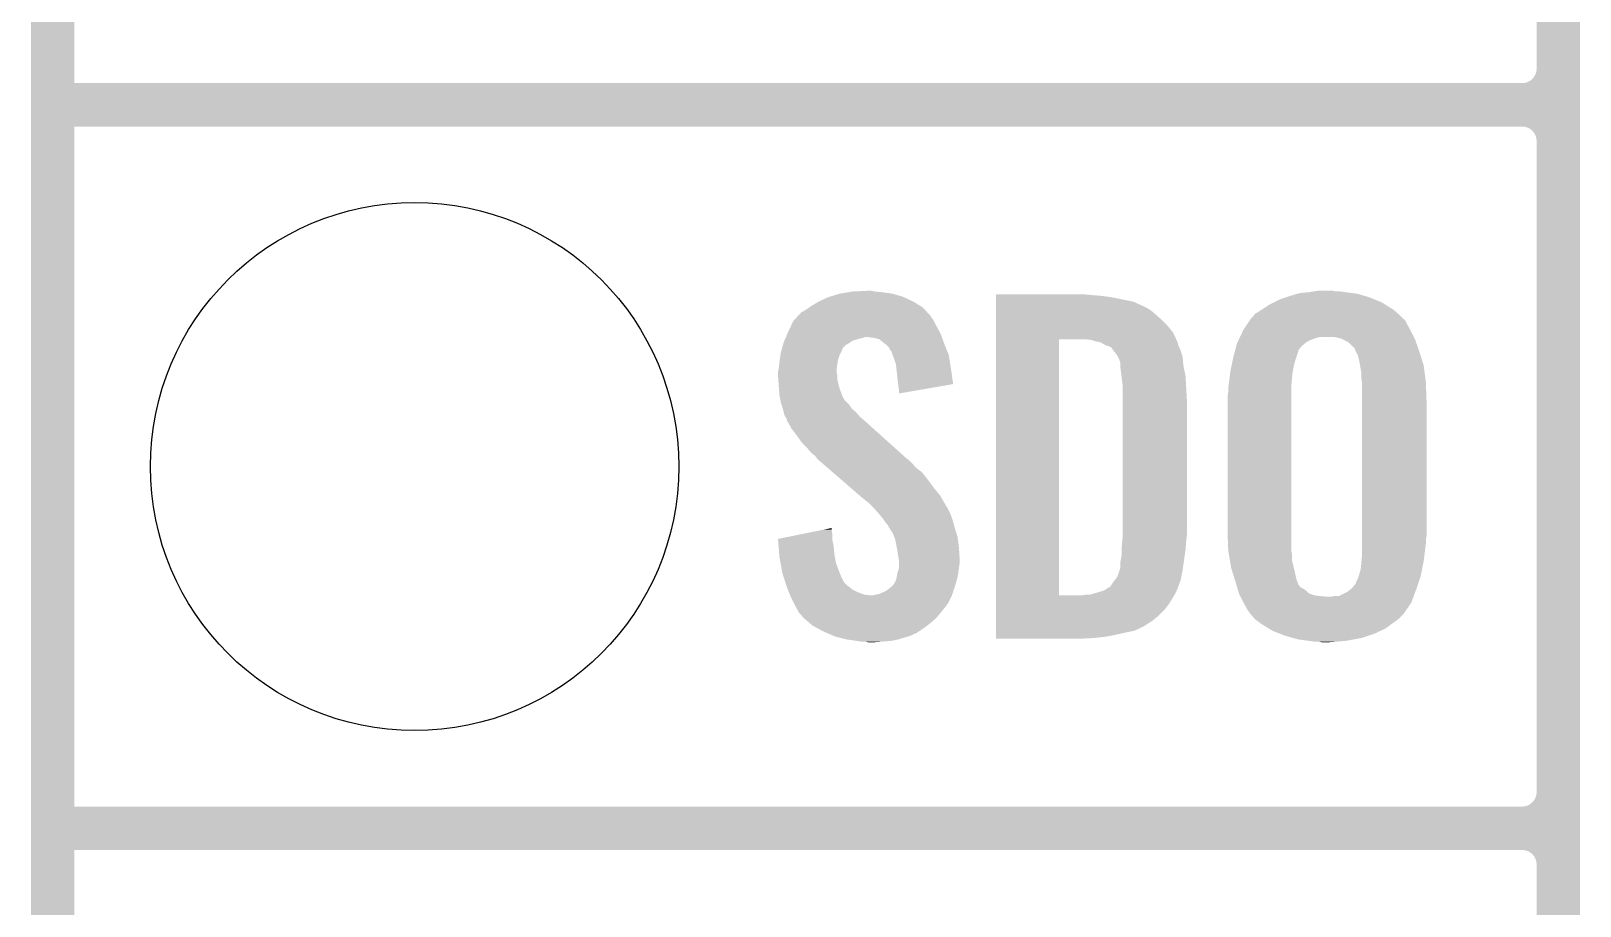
# Model space of a CAD drawing. Extents: x -1.3 to 24.2, y -3.9 to 39.2.
# Drawn here: x -1.35 to 4.09, y 6.08 to 9.15 of the extents above; entities that cross this region are included whole.
import ezdxf

# ---------------------------------------------------------------- set-up
doc = ezdxf.new("R2010")
doc.units = 0
doc.layers.get('0').update_dxf_attribs({"linetype": 'CONTINUOUS'})
for name, color, linetype in [('6DOF_IMU_14_CLICK_V100_GKO', 5, 'CONTINUOUS'), ('6DOF_IMU_14_CLICK_V100_GTO', 14, 'CONTINUOUS'), ('6DOF_IMU_14_CLICK_V100_GTS', 12, 'CONTINUOUS')]:
    doc.layers.add(name, color=color, linetype=linetype)

# ---------------------------------------------------------------- blocks, each defined once
blk = doc.blocks.new('ROUND_24')
blk.add_circle((0, 0), 0.9271)

msp = doc.modelspace()

# ---------------------------------------------------------------- linework, layer by layer
at = {"layer": '6DOF_IMU_14_CLICK_V100_GKO', "const_width": 0.1524}
msp.add_lwpolyline([(-1.27, -3.81), (-1.27, 22.733)], dxfattribs=at)
at = {"layer": '6DOF_IMU_14_CLICK_V100_GTO', "const_width": 0.1524}
for points in [[(4.0132, -0.5588), (4.0132, 18.3388)], [(4.0132, 9.017), (4.0132, 11.303)], [(-1.27, 8.89), (3.8862, 8.89)], [(-1.27, 8.89), (3.8862, 8.89)], [(4.0132, 6.477), (4.0132, 8.763)], [(-1.27, 6.35), (3.8862, 6.35)], [(-1.27, 6.35), (3.8862, 6.35)], [(4.0132, 3.937), (4.0132, 6.223)]]:
    msp.add_lwpolyline(points, dxfattribs=at)
for points in [[(3.8862, 8.89, 0.4142136), (4.0132, 9.017)], [(4.0132, 8.763, 0.4142136), (3.8862, 8.89)], [(4.0132, 8.763, 0.4142136), (3.8862, 8.89)], [(3.8862, 6.35, 0.4142136), (4.0132, 6.477)], [(4.0132, 6.223, 0.4142136), (3.8862, 6.35)], [(4.0132, 6.223, 0.4142136), (3.8862, 6.35)]]:
    msp.add_lwpolyline(points, format="xyb", dxfattribs=at)
at = {"layer": '6DOF_IMU_14_CLICK_V100_GTO'}
for points in [[(1.417322, 8.19912), (1.450342, 8.214362), (1.75006, 8.19912), (1.7174, 8.214362)], [(1.450342, 8.214362), (1.458464, 8.2169), (1.7174, 8.214362), (1.71196, 8.2169)], [(1.458464, 8.2169), (1.49098, 8.22706), (1.71196, 8.2169), (1.676402, 8.22706)], [(1.49098, 8.22706), (1.52146, 8.23214), (1.676402, 8.22706), (1.64084, 8.23214)], [(1.52146, 8.23214), (1.536702, 8.23468), (1.64084, 8.23214), (1.615438, 8.23468)], [(1.536702, 8.23468), (1.59004, 8.23722), (1.615438, 8.23468), (1.602742, 8.23722)], [(2.039642, 8.22198), (2.039644, 8.22452), (2.37744, 8.22198), (2.3495, 8.22452)], [(2.039642, 8.21944), (2.039642, 8.22198), (2.41046, 8.21944), (2.37744, 8.22198)], [(2.039642, 8.21436), (2.039642, 8.21944), (2.446018, 8.21436), (2.41046, 8.21944)], [(2.039642, 8.199118), (2.039642, 8.21436), (2.522222, 8.199118), (2.446018, 8.21436)], [(3.035302, 8.20674), (3.058164, 8.21436), (3.368766, 8.20674), (3.350262, 8.21436)], [(3.058164, 8.21436), (3.08102, 8.221978), (3.350262, 8.21436), (3.324362, 8.221978)], [(3.08102, 8.221978), (3.09965, 8.22706), (3.324362, 8.221978), (3.307082, 8.22706)], [(3.09965, 8.22706), (3.108962, 8.2296), (3.307082, 8.22706), (3.286762, 8.2296)], [(3.108962, 8.2296), (3.1369, 8.23214), (3.286762, 8.2296), (3.26644, 8.23214)], [(3.1369, 8.23214), (3.15341, 8.23468), (3.26644, 8.23214), (3.24866, 8.23468)], [(3.15341, 8.23468), (3.169922, 8.23722), (3.233422, 8.23468), (3.223262, 8.23722)], [(1.344716, 8.148316), (1.356364, 8.161022), (1.811022, 8.148316), (1.799376, 8.161022)], [(1.356364, 8.161022), (1.361438, 8.16356), (1.799376, 8.161022), (1.79705, 8.16356)], [(1.361438, 8.16356), (1.37414, 8.171178), (1.79705, 8.16356), (1.790068, 8.171178)], [(1.37414, 8.171178), (1.384804, 8.178798), (1.790068, 8.171178), (1.783082, 8.178798)], [(1.384804, 8.178798), (1.391918, 8.18388), (1.783082, 8.178798), (1.774826, 8.18388)], [(1.391918, 8.18388), (1.417322, 8.19912), (1.774826, 8.18388), (1.75006, 8.19912)], [(2.039642, 8.18388), (2.039642, 8.199118), (2.55524, 8.18388), (2.522222, 8.199118)], [(2.039642, 8.17626), (2.039642, 8.18388), (2.570478, 8.17626), (2.55524, 8.18388)], [(2.039642, 8.16864), (2.039642, 8.17626), (2.583182, 8.16864), (2.570478, 8.17626)], [(2.039642, 8.1534), (2.039642, 8.16864), (2.60096, 8.1534), (2.583182, 8.16864)], [(2.938782, 8.143242), (2.948944, 8.15594), (3.46456, 8.143242), (3.451862, 8.15594)], [(2.948944, 8.15594), (2.948946, 8.155942), (3.451862, 8.15594), (3.45186, 8.155942)], [(2.948946, 8.155942), (2.96926, 8.16864), (3.45186, 8.155942), (3.437046, 8.16864)], [(2.96926, 8.16864), (2.97307, 8.17118), (3.437046, 8.16864), (3.434082, 8.17118)], [(2.97307, 8.17118), (2.999742, 8.18896), (3.434082, 8.17118), (3.405632, 8.18896)], [(2.999742, 8.18896), (3.014978, 8.196578), (3.405632, 8.18896), (3.39344, 8.196578)], [(3.014978, 8.196578), (3.035302, 8.20674), (3.39344, 8.196578), (3.368766, 8.20674)], [(1.31064, 8.09244), (1.320124, 8.11276), (1.842424, 8.09244), (1.83134, 8.11276)], [(1.320124, 8.11276), (1.328422, 8.130538), (1.83134, 8.11276), (1.822452, 8.130538)], [(1.328422, 8.130538), (1.33075, 8.133078), (1.822452, 8.130538), (1.82118, 8.133078)], [(1.33075, 8.133078), (1.340066, 8.143242), (1.82118, 8.133078), (1.813562, 8.143242)], [(1.340066, 8.143242), (1.344716, 8.148316), (1.813562, 8.143242), (1.811022, 8.148316)], [(2.03964, 8.115298), (2.039642, 8.135622), (2.641602, 8.115298), (2.62128, 8.135622)], [(2.03964, 8.089898), (2.03964, 8.115298), (2.66192, 8.089898), (2.641602, 8.115298)], [(2.039642, 8.135622), (2.039642, 8.1534), (2.62128, 8.135622), (2.60096, 8.1534)], [(2.907096, 8.09752), (2.908302, 8.100062), (3.49504, 8.09752), (3.493628, 8.100062)], [(2.908302, 8.100062), (2.921846, 8.12038), (3.493628, 8.100062), (3.48234, 8.12038)], [(2.921846, 8.12038), (2.932002, 8.135614), (3.48234, 8.12038), (3.47472, 8.135614)], [(2.932002, 8.135614), (2.933698, 8.138158), (3.47472, 8.135614), (3.469644, 8.138158)], [(2.933698, 8.138158), (2.933702, 8.138162), (3.469644, 8.138158), (3.46964, 8.138162)], [(2.933702, 8.138162), (2.938782, 8.143242), (3.46964, 8.138162), (3.46456, 8.143242)], [(1.291766, 8.044168), (1.293948, 8.0518), (1.50876, 8.044168), (1.521462, 8.0518)], [(1.293948, 8.0518), (1.2954, 8.056882), (1.521462, 8.0518), (1.529082, 8.056882)], [(1.2954, 8.056882), (1.297574, 8.061958), (1.529082, 8.056882), (1.536696, 8.061958)], [(1.297574, 8.061958), (1.300842, 8.06958), (1.536696, 8.061958), (1.562102, 8.06958)], [(1.300842, 8.06958), (1.303018, 8.07466), (1.562102, 8.06958), (1.582418, 8.07466)], [(1.303018, 8.07466), (1.307372, 8.084818), (1.85021, 8.07466), (1.84658, 8.084818)], [(1.307372, 8.084818), (1.31064, 8.09244), (1.84658, 8.084818), (1.842424, 8.09244)], [(1.610358, 8.07212), (1.590038, 8.07466), (1.851116, 8.07212), (1.85021, 8.07466)], [(1.630678, 8.067042), (1.610358, 8.07212), (1.85293, 8.067042), (1.851116, 8.07212)], [(1.652906, 8.04926), (1.630678, 8.067042), (1.85928, 8.04926), (1.85293, 8.067042)], [(1.656078, 8.046722), (1.652906, 8.04926), (1.860296, 8.046722), (1.85928, 8.04926)], [(1.663698, 8.039098), (1.656078, 8.046722), (1.863346, 8.039098), (1.860296, 8.046722)], [(2.039622, 7.167902), (2.03964, 8.067038), (2.260602, 7.167902), (2.260622, 8.067038)], [(2.03964, 8.06704), (2.03964, 8.089898), (2.672312, 8.06704), (2.66192, 8.089898)], [(2.03964, 8.067038), (2.03964, 8.06704), (2.260622, 8.067038), (2.352038, 8.06704)], [(2.374902, 8.064498), (2.352038, 8.06704), (2.673468, 8.064498), (2.672312, 8.06704)], [(2.382518, 8.06196), (2.374902, 8.064498), (2.67462, 8.06196), (2.673468, 8.064498)], [(2.39014, 8.05942), (2.382518, 8.06196), (2.675892, 8.05942), (2.67462, 8.06196)], [(2.405382, 8.056878), (2.39014, 8.05942), (2.677162, 8.056878), (2.675892, 8.05942)], [(2.415542, 8.051798), (2.405382, 8.056878), (2.678432, 8.051798), (2.677162, 8.056878)], [(2.423162, 8.04672), (2.415542, 8.051798), (2.679702, 8.04672), (2.678432, 8.051798)], [(2.423168, 8.046718), (2.423162, 8.04672), (2.679702, 8.046718), (2.679702, 8.04672)], [(2.428244, 8.04418), (2.423168, 8.046718), (2.68079, 8.04418), (2.679702, 8.046718)], [(2.883434, 8.044182), (2.88544, 8.051802), (3.114042, 8.044182), (3.123188, 8.051802)], [(2.88544, 8.051802), (2.887846, 8.056882), (3.123188, 8.051802), (3.129286, 8.056882)], [(2.887846, 8.056882), (2.891454, 8.0645), (3.129286, 8.056882), (3.14452, 8.0645)], [(2.891454, 8.0645), (2.895064, 8.07212), (3.14452, 8.0645), (3.164842, 8.07212)], [(2.895064, 8.07212), (2.896268, 8.07466), (3.164842, 8.07212), (3.177542, 8.07466)], [(2.896268, 8.07466), (2.907096, 8.09752), (3.50647, 8.07466), (3.49504, 8.09752)], [(3.251202, 8.06958), (3.228342, 8.07466), (3.50901, 8.06958), (3.50647, 8.07466)], [(3.256286, 8.067038), (3.251202, 8.06958), (3.51028, 8.067038), (3.50901, 8.06958)], [(3.266438, 8.06196), (3.256286, 8.067038), (3.512074, 8.06196), (3.51028, 8.067038)], [(3.279142, 8.054338), (3.266438, 8.06196), (3.514764, 8.054338), (3.512074, 8.06196)], [(3.29946, 8.034014), (3.279142, 8.054338), (3.521938, 8.034014), (3.514764, 8.054338)], [(1.28016, 7.9883), (1.281332, 7.99592), (1.48463, 7.9883), (1.4859, 7.99592)], [(1.281332, 7.99592), (1.283676, 8.011158), (1.4859, 7.99592), (1.49098, 8.011158)], [(1.283676, 8.011158), (1.28524, 8.021322), (1.49098, 8.011158), (1.49606, 8.021322)], [(1.28524, 8.021322), (1.288142, 8.03148), (1.49606, 8.021322), (1.50114, 8.03148)], [(1.288142, 8.03148), (1.290316, 8.039092), (1.50114, 8.03148), (1.503682, 8.039092)], [(1.290316, 8.039092), (1.291042, 8.041634), (1.503682, 8.039092), (1.508744, 8.041634)], [(1.291042, 8.041634), (1.291766, 8.044168), (1.508744, 8.041634), (1.50876, 8.044168)], [(1.668778, 8.028944), (1.663698, 8.039098), (1.867406, 8.028944), (1.863346, 8.039098)], [(1.673854, 8.023866), (1.668778, 8.028944), (1.869438, 8.023866), (1.867406, 8.028944)], [(1.67386, 8.021324), (1.673854, 8.023866), (1.870454, 8.021324), (1.869438, 8.023866)], [(1.677672, 8.011158), (1.67386, 8.021324), (1.87452, 8.011158), (1.870454, 8.021324)], [(1.68148, 8.001), (1.677672, 8.011158), (1.876124, 8.001), (1.87452, 8.011158)], [(1.689098, 7.978142), (1.68148, 8.001), (1.879734, 7.978142), (1.876124, 8.001)], [(2.430784, 8.044178), (2.428244, 8.04418), (2.680792, 8.044178), (2.68079, 8.04418)], [(2.443482, 8.039096), (2.430784, 8.044178), (2.68297, 8.039096), (2.680792, 8.044178)], [(2.4511, 8.02894), (2.443482, 8.039096), (2.68732, 8.02894), (2.68297, 8.039096)], [(2.46634, 8.008616), (2.4511, 8.02894), (2.694096, 8.008616), (2.68732, 8.02894)], [(2.46761, 8.006078), (2.46634, 8.008616), (2.69494, 8.006078), (2.694096, 8.008616)], [(2.47142, 7.998458), (2.46761, 8.006078), (2.695576, 7.998458), (2.69494, 8.006078)], [(2.47396, 7.99084), (2.47142, 7.998458), (2.69621, 7.99084), (2.695576, 7.998458)], [(2.4765, 7.985756), (2.47396, 7.99084), (2.696634, 7.985756), (2.69621, 7.99084)], [(2.867392, 7.97814), (2.871134, 7.99592), (3.0861, 7.97814), (3.09118, 7.99592)], [(2.871134, 7.99592), (2.87274, 8.00354), (3.09118, 7.99592), (3.093718, 8.00354)], [(2.87274, 8.00354), (2.878756, 8.026404), (3.093718, 8.00354), (3.10134, 8.026404)], [(2.878756, 8.026404), (2.879424, 8.028946), (3.10134, 8.026404), (3.101344, 8.028946)], [(2.879424, 8.028946), (2.883434, 8.044182), (3.101344, 8.028946), (3.114042, 8.044182)], [(3.299462, 8.031476), (3.29946, 8.034014), (3.522832, 8.031476), (3.521938, 8.034014)], [(3.303272, 8.02386), (3.299462, 8.031476), (3.52552, 8.02386), (3.522832, 8.031476)], [(3.309622, 8.011158), (3.303272, 8.02386), (3.529532, 8.011158), (3.52552, 8.02386)], [(3.3147, 7.99084), (3.309622, 8.011158), (3.535948, 7.99084), (3.529532, 8.011158)], [(3.31739, 7.975598), (3.3147, 7.99084), (3.54076, 7.975598), (3.535948, 7.99084)], [(1.27508, 7.952742), (1.276984, 7.960358), (1.48082, 7.952742), (1.48082, 7.960358)], [(1.27508, 7.950198), (1.27508, 7.952742), (1.48082, 7.950198), (1.48082, 7.952742)], [(1.27508, 7.940038), (1.27508, 7.950198), (1.48336, 7.940038), (1.48082, 7.950198)], [(1.27617, 7.924798), (1.27508, 7.940038), (1.48336, 7.924798), (1.48336, 7.940038)], [(1.276984, 7.960358), (1.27762, 7.962902), (1.48082, 7.960358), (1.481136, 7.962902)], [(1.27762, 7.962902), (1.279396, 7.98068), (1.481136, 7.962902), (1.48336, 7.98068)], [(1.279396, 7.98068), (1.28016, 7.9883), (1.48336, 7.98068), (1.48463, 7.9883)], [(1.690704, 7.9629), (1.689098, 7.978142), (1.88214, 7.9629), (1.879734, 7.978142)], [(1.69418, 7.92988), (1.690704, 7.9629), (1.886844, 7.92988), (1.88214, 7.9629)], [(2.4765, 7.975598), (2.4765, 7.985756), (2.69748, 7.975598), (2.696634, 7.985756)], [(2.4765, 7.96798), (2.4765, 7.975598), (2.699004, 7.96798), (2.69748, 7.975598)], [(2.48031, 7.9375), (2.4765, 7.96798), (2.7051, 7.9375), (2.699004, 7.96798)], [(2.48412, 7.907018), (2.48031, 7.9375), (2.706894, 7.907018), (2.7051, 7.9375)], [(2.859086, 7.92734), (2.862262, 7.95274), (3.07848, 7.92734), (3.08102, 7.95274)], [(2.862262, 7.95274), (2.86258, 7.955278), (3.08102, 7.95274), (3.081526, 7.955278)], [(2.86258, 7.955278), (2.867392, 7.97814), (3.081526, 7.955278), (3.0861, 7.97814)], [(3.32232, 7.947658), (3.31739, 7.975598), (3.544406, 7.947658), (3.54076, 7.975598)], [(3.32232, 7.927338), (3.32232, 7.947658), (3.547056, 7.927338), (3.544406, 7.947658)], [(1.27762, 7.90448), (1.27617, 7.924798), (1.488442, 7.90448), (1.48336, 7.924798)], [(1.278402, 7.894318), (1.27762, 7.90448), (1.490982, 7.894318), (1.488442, 7.90448)], [(1.28016, 7.87146), (1.278402, 7.894318), (1.499776, 7.87146), (1.490982, 7.894318)], [(1.69672, 7.90956), (1.69418, 7.92988), (1.889738, 7.90956), (1.886844, 7.92988)], [(1.696722, 7.909556), (1.69672, 7.90956), (1.889738, 7.909556), (1.889738, 7.90956)], [(1.69926, 7.89178), (1.696722, 7.909556), (1.787096, 7.89178), (1.889738, 7.909556)], [(1.69926, 7.876568), (1.69926, 7.89178), (1.69926, 7.876568), (1.787096, 7.89178)], [(2.48412, 7.89432), (2.48412, 7.907018), (2.70764, 7.89432), (2.706894, 7.907018)], [(2.48412, 7.848602), (2.48412, 7.89432), (2.71018, 7.848602), (2.70764, 7.89432)], [(2.85242, 7.866382), (2.85496, 7.881622), (3.07594, 7.866382), (3.07594, 7.881622)], [(2.85496, 7.89432), (2.855276, 7.89686), (3.07594, 7.89432), (3.07594, 7.89686)], [(2.85496, 7.881622), (2.85496, 7.89432), (3.07594, 7.881622), (3.07594, 7.89432)], [(2.855276, 7.89686), (2.859086, 7.92734), (3.07594, 7.89686), (3.07848, 7.92734)], [(3.324014, 7.91718), (3.32232, 7.927338), (3.54838, 7.91718), (3.547056, 7.927338)], [(3.32486, 7.912098), (3.324014, 7.91718), (3.54857, 7.912098), (3.54838, 7.91718)], [(3.32486, 7.8486), (3.32486, 7.912098), (3.55092, 7.8486), (3.54857, 7.912098)], [(1.282008, 7.861302), (1.28016, 7.87146), (1.503684, 7.861302), (1.499776, 7.87146)], [(1.28247, 7.858756), (1.282008, 7.861302), (1.506222, 7.858756), (1.503684, 7.861302)], [(1.283394, 7.853682), (1.28247, 7.858756), (1.508762, 7.853682), (1.506222, 7.858756)], [(1.28524, 7.84352), (1.283394, 7.853682), (1.518922, 7.84352), (1.508762, 7.853682)], [(1.286934, 7.83844), (1.28524, 7.84352), (1.524, 7.83844), (1.518922, 7.84352)], [(1.292014, 7.823198), (1.286934, 7.83844), (1.534162, 7.823198), (1.524, 7.83844)], [(2.48412, 7.38378), (2.48412, 7.848602), (2.71018, 7.38378), (2.71018, 7.848602)], [(2.85242, 7.39394), (2.85242, 7.866382), (3.07594, 7.39394), (3.07594, 7.866382)], [(3.32486, 7.376158), (3.32486, 7.8486), (3.55092, 7.376158), (3.55092, 7.8486)], [(1.29286, 7.820658), (1.292014, 7.823198), (1.537338, 7.820658), (1.534162, 7.823198)], [(1.294764, 7.81304), (1.29286, 7.820658), (1.546862, 7.81304), (1.537338, 7.820658)], [(1.297938, 7.80034), (1.294764, 7.81304), (1.557746, 7.80034), (1.546862, 7.81304)], [(1.30099, 7.795258), (1.297938, 7.80034), (1.5621, 7.795258), (1.557746, 7.80034)], [(1.30556, 7.787642), (1.30099, 7.795258), (1.570988, 7.787642), (1.5621, 7.795258)], [(1.307466, 7.78002), (1.30556, 7.787642), (1.57988, 7.78002), (1.570988, 7.787642)], [(1.308098, 7.777486), (1.307466, 7.78002), (1.582702, 7.777486), (1.57988, 7.78002)], [(1.310638, 7.774938), (1.308098, 7.777486), (1.585538, 7.774938), (1.582702, 7.777486)], [(1.323338, 7.752082), (1.310638, 7.774938), (1.610982, 7.752082), (1.585538, 7.774938)], [(1.34112, 7.72922), (1.323338, 7.752082), (1.636432, 7.72922), (1.610982, 7.752082)], [(1.3589, 7.70382), (1.34112, 7.72922), (1.664708, 7.70382), (1.636432, 7.72922)], [(1.376682, 7.68604), (1.3589, 7.70382), (1.684502, 7.68604), (1.664708, 7.70382)], [(1.391918, 7.66826), (1.376682, 7.68604), (1.704294, 7.66826), (1.684502, 7.68604)], [(1.404618, 7.658102), (1.391918, 7.66826), (1.715602, 7.658102), (1.704294, 7.66826)], [(1.41224, 7.647942), (1.404618, 7.658102), (1.726912, 7.647942), (1.715602, 7.658102)], [(1.41478, 7.645398), (1.41224, 7.647942), (1.729744, 7.645398), (1.726912, 7.647942)], [(1.417712, 7.642858), (1.41478, 7.645398), (1.734818, 7.642858), (1.729744, 7.645398)], [(1.429432, 7.6327), (1.417712, 7.642858), (1.74498, 7.6327), (1.734818, 7.642858)], [(1.44702, 7.617458), (1.429432, 7.6327), (1.757682, 7.617458), (1.74498, 7.6327)], [(1.467536, 7.599678), (1.44702, 7.617458), (1.780542, 7.599678), (1.757682, 7.617458)], [(1.496842, 7.57428), (1.467536, 7.599678), (1.80086, 7.57428), (1.780542, 7.599678)], [(1.52908, 7.54634), (1.496842, 7.57428), (1.82118, 7.54634), (1.80086, 7.57428)], [(1.561322, 7.518398), (1.52908, 7.54634), (1.844042, 7.518398), (1.82118, 7.54634)], [(1.56718, 7.51332), (1.561322, 7.518398), (1.847006, 7.51332), (1.844042, 7.518398)], [(1.592578, 7.493002), (1.56718, 7.51332), (1.858856, 7.493002), (1.847006, 7.51332)], [(1.597662, 7.48792), (1.592578, 7.493002), (1.86182, 7.48792), (1.858856, 7.493002)], [(1.602744, 7.482838), (1.597662, 7.48792), (1.864362, 7.482838), (1.86182, 7.48792)], [(1.610364, 7.475218), (1.602744, 7.482838), (1.86944, 7.475218), (1.864362, 7.482838)], [(1.612902, 7.47268), (1.610364, 7.475218), (1.87071, 7.47268), (1.86944, 7.475218)], [(1.628458, 7.4549), (1.612902, 7.47268), (1.8796, 7.4549), (1.87071, 7.47268)], [(1.63068, 7.45236), (1.628458, 7.4549), (1.880554, 7.45236), (1.8796, 7.4549)], [(1.64338, 7.43712), (1.63068, 7.45236), (1.886268, 7.43712), (1.880554, 7.45236)], [(1.36285, 7.383778), (1.438088, 7.399018), (1.46558, 7.383778), (1.46304, 7.399018)], [(1.438088, 7.399018), (1.46304, 7.404072), (1.46304, 7.399018), (1.46304, 7.404072)], [(1.645072, 7.434582), (1.64338, 7.43712), (1.887218, 7.434582), (1.886268, 7.43712)], [(1.65354, 7.42188), (1.645072, 7.434582), (1.890684, 7.42188), (1.887218, 7.434582)], [(1.661156, 7.41426), (1.65354, 7.42188), (1.892762, 7.41426), (1.890684, 7.42188)], [(1.6637, 7.406644), (1.661156, 7.41426), (1.89484, 7.406644), (1.892762, 7.41426)], [(1.663704, 7.40664), (1.6637, 7.406644), (1.89484, 7.40664), (1.89484, 7.406644)], [(1.666238, 7.404102), (1.663704, 7.40664), (1.895622, 7.404102), (1.89484, 7.40664)], [(1.678938, 7.383782), (1.666238, 7.404102), (1.901874, 7.383782), (1.895622, 7.404102)], [(2.854866, 7.327902), (2.85242, 7.39394), (3.07594, 7.327902), (3.07594, 7.39394)], [(1.275102, 7.366004), (1.36285, 7.383778), (1.46558, 7.366004), (1.46558, 7.383778)], [(1.275306, 7.363458), (1.275102, 7.366004), (1.46558, 7.363458), (1.46558, 7.366004)], [(1.277328, 7.33806), (1.275306, 7.363458), (1.47066, 7.33806), (1.46558, 7.363458)], [(1.68275, 7.373618), (1.678938, 7.383782), (1.905, 7.373618), (1.901874, 7.383782)], [(1.686558, 7.363462), (1.68275, 7.373618), (1.906356, 7.363462), (1.905, 7.373618)], [(1.6918, 7.33552), (1.686558, 7.363462), (1.91008, 7.33552), (1.906356, 7.363462)], [(2.48158, 7.340602), (2.483196, 7.35838), (2.706158, 7.340602), (2.70764, 7.35838)], [(2.48158, 7.3279), (2.48158, 7.340602), (2.7051, 7.3279), (2.706158, 7.340602)], [(2.483196, 7.35838), (2.48412, 7.36854), (2.70764, 7.35838), (2.708656, 7.36854)], [(2.48412, 7.36854), (2.48412, 7.38378), (2.708656, 7.36854), (2.71018, 7.38378)], [(3.32486, 7.363458), (3.32486, 7.376158), (3.54838, 7.363458), (3.55092, 7.376158)], [(3.32486, 7.34822), (3.32486, 7.363458), (3.54838, 7.34822), (3.54838, 7.363458)], [(3.32486, 7.31266), (3.32486, 7.34822), (3.543934, 7.31266), (3.54838, 7.34822)], [(1.279554, 7.31012), (1.277328, 7.33806), (1.4732, 7.31012), (1.47066, 7.33806)], [(1.28016, 7.302498), (1.279554, 7.31012), (1.474588, 7.302498), (1.4732, 7.31012)], [(1.283856, 7.28218), (1.28016, 7.302498), (1.478282, 7.28218), (1.474588, 7.302498)], [(1.69418, 7.32282), (1.6918, 7.33552), (1.910874, 7.32282), (1.91008, 7.33552)], [(1.698838, 7.294882), (1.69418, 7.32282), (1.91262, 7.294882), (1.910874, 7.32282)], [(1.69926, 7.292342), (1.698838, 7.294882), (1.91262, 7.292342), (1.91262, 7.294882)], [(1.69926, 7.28218), (1.69926, 7.292342), (1.91262, 7.28218), (1.91262, 7.292342)], [(2.476498, 7.264398), (2.4765, 7.284718), (2.696028, 7.264398), (2.69893, 7.284718)], [(2.4765, 7.284718), (2.47904, 7.297422), (2.69893, 7.284718), (2.700744, 7.297422)], [(2.47904, 7.297422), (2.48158, 7.31774), (2.700744, 7.297422), (2.703648, 7.31774)], [(2.48158, 7.31774), (2.48158, 7.3279), (2.703648, 7.31774), (2.7051, 7.3279)], [(2.85496, 7.325362), (2.854866, 7.327902), (3.076364, 7.325362), (3.07594, 7.327902)], [(2.857078, 7.312662), (2.85496, 7.325362), (3.07848, 7.312662), (3.076364, 7.325362)], [(2.860464, 7.292342), (2.857078, 7.312662), (3.07848, 7.292342), (3.07848, 7.312662)], [(2.86512, 7.2644), (2.860464, 7.292342), (3.085056, 7.2644), (3.07848, 7.292342)], [(3.31978, 7.259318), (3.32232, 7.28472), (3.53517, 7.259318), (3.54025, 7.28472)], [(3.32232, 7.28472), (3.32255, 7.287262), (3.54025, 7.28472), (3.54076, 7.287262)], [(3.32255, 7.287262), (3.32486, 7.31266), (3.54076, 7.287262), (3.543934, 7.31266)], [(1.288936, 7.25424), (1.283856, 7.28218), (1.48844, 7.25424), (1.478282, 7.28218)], [(1.29032, 7.24662), (1.288936, 7.25424), (1.49149, 7.24662), (1.48844, 7.25424)], [(1.295934, 7.228842), (1.29032, 7.24662), (1.498604, 7.228842), (1.49149, 7.24662)], [(1.689102, 7.221222), (1.69164, 7.23138), (1.90246, 7.221222), (1.904716, 7.23138)], [(1.69164, 7.23138), (1.693758, 7.244082), (1.904716, 7.23138), (1.90754, 7.244082)], [(1.693758, 7.244082), (1.694182, 7.246622), (1.90754, 7.244082), (1.907856, 7.246622)], [(1.694182, 7.246622), (1.69926, 7.261864), (1.907856, 7.246622), (1.909762, 7.261864)], [(1.69926, 7.2644), (1.69926, 7.28218), (1.91008, 7.2644), (1.91262, 7.28218)], [(1.69926, 7.261864), (1.69926, 7.2644), (1.909762, 7.261864), (1.91008, 7.2644)], [(2.454908, 7.218678), (2.466338, 7.233916), (2.687318, 7.218678), (2.690366, 7.233916)], [(2.466338, 7.233916), (2.473958, 7.256782), (2.690366, 7.233916), (2.69494, 7.256782)], [(2.473958, 7.256782), (2.476498, 7.264398), (2.69494, 7.256782), (2.696028, 7.264398)], [(2.869934, 7.24916), (2.86512, 7.2644), (3.08864, 7.24916), (3.085056, 7.2644)], [(2.877152, 7.226302), (2.869934, 7.24916), (3.09372, 7.226302), (3.08864, 7.24916)], [(3.30962, 7.2263), (3.313006, 7.23646), (3.52721, 7.2263), (3.530598, 7.23646)], [(3.313006, 7.23646), (3.3147, 7.24154), (3.530598, 7.23646), (3.531614, 7.24154)], [(3.3147, 7.24154), (3.31978, 7.259318), (3.531614, 7.24154), (3.53517, 7.259318)], [(1.296738, 7.226296), (1.295934, 7.228842), (1.50114, 7.226296), (1.498604, 7.228842)], [(1.299144, 7.218678), (1.296738, 7.226296), (1.503682, 7.218678), (1.50114, 7.226296)], [(1.302352, 7.208518), (1.299144, 7.218678), (1.511302, 7.208518), (1.503682, 7.218678)], [(1.30556, 7.198358), (1.302352, 7.208518), (1.524002, 7.198358), (1.511302, 7.208518)], [(1.309626, 7.188198), (1.30556, 7.198358), (1.536702, 7.188198), (1.524002, 7.198358)], [(1.313688, 7.17804), (1.309626, 7.188198), (1.55702, 7.17804), (1.536702, 7.188198)], [(1.316736, 7.17042), (1.313688, 7.17804), (1.577342, 7.17042), (1.55702, 7.17804)], [(1.630682, 7.172962), (1.653538, 7.183122), (1.88722, 7.172962), (1.890606, 7.183122)], [(1.653538, 7.183122), (1.67047, 7.19582), (1.890606, 7.183122), (1.89484, 7.19582)], [(1.67047, 7.19582), (1.67386, 7.198362), (1.89484, 7.19582), (1.895602, 7.198362)], [(1.67386, 7.198362), (1.67894, 7.20344), (1.895602, 7.198362), (1.897124, 7.20344)], [(1.67894, 7.20344), (1.68402, 7.211062), (1.897124, 7.20344), (1.899412, 7.211062)], [(1.68402, 7.211062), (1.689102, 7.221222), (1.899412, 7.211062), (1.90246, 7.221222)], [(2.369824, 7.170422), (2.40538, 7.18058), (2.667, 7.170422), (2.672078, 7.18058)], [(2.40538, 7.18058), (2.42062, 7.18566), (2.672078, 7.18058), (2.67462, 7.18566)], [(2.42062, 7.18566), (2.435852, 7.195816), (2.67462, 7.18566), (2.678524, 7.195816)], [(2.435852, 7.195816), (2.438394, 7.19582), (2.678524, 7.195816), (2.678526, 7.19582)], [(2.438394, 7.19582), (2.440938, 7.198358), (2.678526, 7.19582), (2.679502, 7.198358)], [(2.440938, 7.198358), (2.4511, 7.2136), (2.679502, 7.198358), (2.685364, 7.2136)], [(2.4511, 7.2136), (2.454908, 7.218678), (2.685364, 7.2136), (2.687318, 7.218678)], [(2.88036, 7.21614), (2.877152, 7.226302), (3.097532, 7.21614), (3.09372, 7.226302)], [(2.883348, 7.205986), (2.88036, 7.21614), (3.10134, 7.205986), (3.097532, 7.21614)], [(2.884096, 7.20344), (2.883348, 7.205986), (3.103878, 7.20344), (3.10134, 7.205986)], [(2.885588, 7.198368), (2.884096, 7.20344), (3.106418, 7.198368), (3.103878, 7.20344)], [(2.887084, 7.193278), (2.885588, 7.198368), (3.11404, 7.193278), (3.106418, 7.198368)], [(2.889324, 7.185662), (2.887084, 7.193278), (3.126738, 7.185662), (3.11404, 7.193278)], [(2.892312, 7.175504), (2.889324, 7.185662), (3.1369, 7.175504), (3.126738, 7.185662)], [(2.893058, 7.172962), (2.892312, 7.175504), (3.143676, 7.172962), (3.1369, 7.175504)], [(3.243576, 7.16534), (3.274054, 7.180578), (3.506, 7.16534), (3.511614, 7.180578)], [(3.274054, 7.180578), (3.28625, 7.19074), (3.511614, 7.180578), (3.51536, 7.19074)], [(3.28625, 7.19074), (3.289298, 7.193278), (3.51536, 7.19074), (3.516204, 7.193278)], [(3.289298, 7.193278), (3.299458, 7.205978), (3.516204, 7.193278), (3.520438, 7.205978)], [(3.299458, 7.205978), (3.301996, 7.208518), (3.520438, 7.205978), (3.521284, 7.208518)], [(3.301996, 7.208518), (3.30454, 7.216138), (3.521284, 7.208518), (3.523824, 7.216138)], [(3.30454, 7.216138), (3.30962, 7.2263), (3.523824, 7.216138), (3.52721, 7.2263)], [(1.317752, 7.16788), (1.316736, 7.17042), (1.600202, 7.16788), (1.577342, 7.17042)], [(1.318768, 7.16534), (1.317752, 7.16788), (1.88468, 7.16534), (1.885526, 7.16788)], [(1.3208, 7.16026), (1.318768, 7.16534), (1.882138, 7.16026), (1.88468, 7.16534)], [(1.33096, 7.139942), (1.3208, 7.16026), (1.871978, 7.139942), (1.882138, 7.16026)], [(1.33223, 7.1374), (1.33096, 7.139942), (1.86944, 7.1374), (1.871978, 7.139942)], [(1.33604, 7.12978), (1.33223, 7.1374), (1.86436, 7.12978), (1.86944, 7.1374)], [(1.348738, 7.106922), (1.33604, 7.12978), (1.846072, 7.106922), (1.86436, 7.12978)], [(1.607822, 7.16788), (1.61798, 7.17042), (1.885526, 7.16788), (1.886372, 7.17042)], [(1.61798, 7.17042), (1.630682, 7.172962), (1.886372, 7.17042), (1.88722, 7.172962)], [(2.039622, 7.16788), (2.039622, 7.167902), (2.341878, 7.16788), (2.260602, 7.167902)], [(2.039622, 7.15772), (2.039622, 7.16788), (2.65938, 7.15772), (2.665474, 7.16788)], [(2.039622, 7.137402), (2.039622, 7.15772), (2.64668, 7.137402), (2.65938, 7.15772)], [(2.039622, 7.11708), (2.039622, 7.137402), (2.631438, 7.11708), (2.64668, 7.137402)], [(2.341878, 7.16788), (2.354578, 7.17042), (2.665474, 7.16788), (2.666998, 7.17042)], [(2.369818, 7.17042), (2.369824, 7.170422), (2.666998, 7.17042), (2.667, 7.170422)], [(2.8956, 7.167882), (2.893058, 7.172962), (3.157216, 7.167882), (3.143676, 7.172962)], [(2.89687, 7.16534), (2.8956, 7.167882), (3.17754, 7.16534), (3.157216, 7.167882)], [(2.89814, 7.1628), (2.89687, 7.16534), (3.20294, 7.1628), (3.17754, 7.16534)], [(2.9083, 7.14248), (2.89814, 7.1628), (3.497578, 7.14248), (3.505064, 7.1628)], [(2.908302, 7.142478), (2.9083, 7.14248), (3.497578, 7.142478), (3.497578, 7.14248)], [(2.921002, 7.119618), (2.908302, 7.142478), (3.48186, 7.119618), (3.497578, 7.142478)], [(3.215638, 7.1628), (3.228338, 7.16534), (3.505064, 7.1628), (3.506, 7.16534)], [(1.35128, 7.10438), (1.348738, 7.106922), (1.84404, 7.10438), (1.846072, 7.106922)], [(1.358898, 7.096758), (1.35128, 7.10438), (1.837506, 7.096758), (1.84404, 7.10438)], [(1.361438, 7.091684), (1.358898, 7.096758), (1.833158, 7.091684), (1.837506, 7.096758)], [(1.367372, 7.086598), (1.361438, 7.091684), (1.8288, 7.086598), (1.833158, 7.091684)], [(1.38515, 7.07136), (1.367372, 7.086598), (1.811022, 7.07136), (1.8288, 7.086598)], [(1.397002, 7.0612), (1.38515, 7.07136), (1.797958, 7.0612), (1.811022, 7.07136)], [(2.03962, 7.096758), (2.039622, 7.11708), (2.611118, 7.096758), (2.631438, 7.11708)], [(2.03962, 7.07644), (2.03962, 7.096758), (2.585718, 7.07644), (2.611118, 7.096758)], [(2.03962, 7.05866), (2.03962, 7.07644), (2.557778, 7.05866), (2.585718, 7.07644)], [(2.93116, 7.10438), (2.921002, 7.119618), (3.471384, 7.10438), (3.48186, 7.119618)], [(2.933702, 7.10184), (2.93116, 7.10438), (3.469638, 7.10184), (3.471384, 7.10438)], [(2.933704, 7.101838), (2.933702, 7.10184), (3.469638, 7.101838), (3.469638, 7.10184)], [(2.948938, 7.08406), (2.933704, 7.101838), (3.45186, 7.08406), (3.469638, 7.101838)], [(2.965876, 7.07136), (2.948938, 7.08406), (3.43408, 7.07136), (3.45186, 7.08406)], [(2.969262, 7.06882), (2.965876, 7.07136), (3.430586, 7.06882), (3.43408, 7.07136)], [(2.997712, 7.05104), (2.969262, 7.06882), (3.406138, 7.05104), (3.430586, 7.06882)], [(1.41129, 7.05358), (1.397002, 7.0612), (1.78816, 7.05358), (1.797958, 7.0612)], [(1.4351, 7.04088), (1.41129, 7.05358), (1.76911, 7.04088), (1.78816, 7.05358)], [(1.44091, 7.038338), (1.4351, 7.04088), (1.765298, 7.038338), (1.76911, 7.04088)], [(1.446712, 7.0358), (1.44091, 7.038338), (1.762756, 7.0358), (1.765298, 7.038338)], [(1.452518, 7.03326), (1.446712, 7.0358), (1.75514, 7.03326), (1.762756, 7.0358)], [(1.469938, 7.025638), (1.452518, 7.03326), (1.739898, 7.025638), (1.75514, 7.03326)], [(1.475738, 7.0231), (1.469938, 7.025638), (1.731012, 7.0231), (1.739898, 7.025638)], [(1.4859, 7.02056), (1.475738, 7.0231), (1.72212, 7.02056), (1.731012, 7.0231)], [(1.51638, 7.01294), (1.4859, 7.02056), (1.696722, 7.01294), (1.72212, 7.02056)], [(1.55194, 7.00786), (1.51638, 7.01294), (1.67132, 7.00786), (1.696722, 7.01294)], [(2.03962, 7.05104), (2.03962, 7.05866), (2.54254, 7.05104), (2.557778, 7.05866)], [(2.03962, 7.04342), (2.03962, 7.05104), (2.524758, 7.04342), (2.54254, 7.05104)], [(2.03962, 7.03834), (2.03962, 7.04342), (2.49936, 7.03834), (2.524758, 7.04342)], [(2.03962, 7.03072), (2.03962, 7.03834), (2.46634, 7.03072), (2.49936, 7.03834)], [(2.03962, 7.0231), (2.03962, 7.03072), (2.42824, 7.0231), (2.46634, 7.03072)], [(2.03962, 7.01802), (2.03962, 7.0231), (2.38252, 7.01802), (2.42824, 7.0231)], [(2.03962, 7.015504), (2.03962, 7.01802), (2.334716, 7.015504), (2.38252, 7.01802)], [(2.334262, 7.01548), (2.03962, 7.015504), (2.334262, 7.01548), (2.334716, 7.015504)], [(3.0099, 7.043422), (2.997712, 7.05104), (3.389812, 7.043422), (3.406138, 7.05104)], [(3.036028, 7.03326), (3.0099, 7.043422), (3.368038, 7.03326), (3.389812, 7.043422)], [(3.05562, 7.02564), (3.036028, 7.03326), (3.345178, 7.02564), (3.368038, 7.03326)], [(3.083052, 7.01802), (3.05562, 7.02564), (3.32232, 7.01802), (3.345178, 7.02564)], [(3.101338, 7.01294), (3.083052, 7.01802), (3.29438, 7.01294), (3.32232, 7.01802)], [(3.13944, 7.00786), (3.101338, 7.01294), (3.266442, 7.00786), (3.29438, 7.01294)], [(1.567178, 7.00532), (1.55194, 7.00786), (1.64084, 7.00532), (1.67132, 7.00786)], [(1.592578, 7.00278), (1.582418, 7.00532), (1.607822, 7.00278), (1.64084, 7.00532)], [(3.15722, 7.00532), (3.13944, 7.00786), (3.23596, 7.00532), (3.266442, 7.00786)], [(3.185158, 7.00278), (3.172458, 7.00532), (3.202942, 7.00278), (3.23596, 7.00532)]]:
    msp.add_solid(points, dxfattribs=at)

# ---------------------------------------------------------------- block references
at = {"layer": '6DOF_IMU_14_CLICK_V100_GTS'}
msp.add_blockref('ROUND_24', (0, 7.62), dxfattribs=at)

doc.saveas('drawing.dxf')
